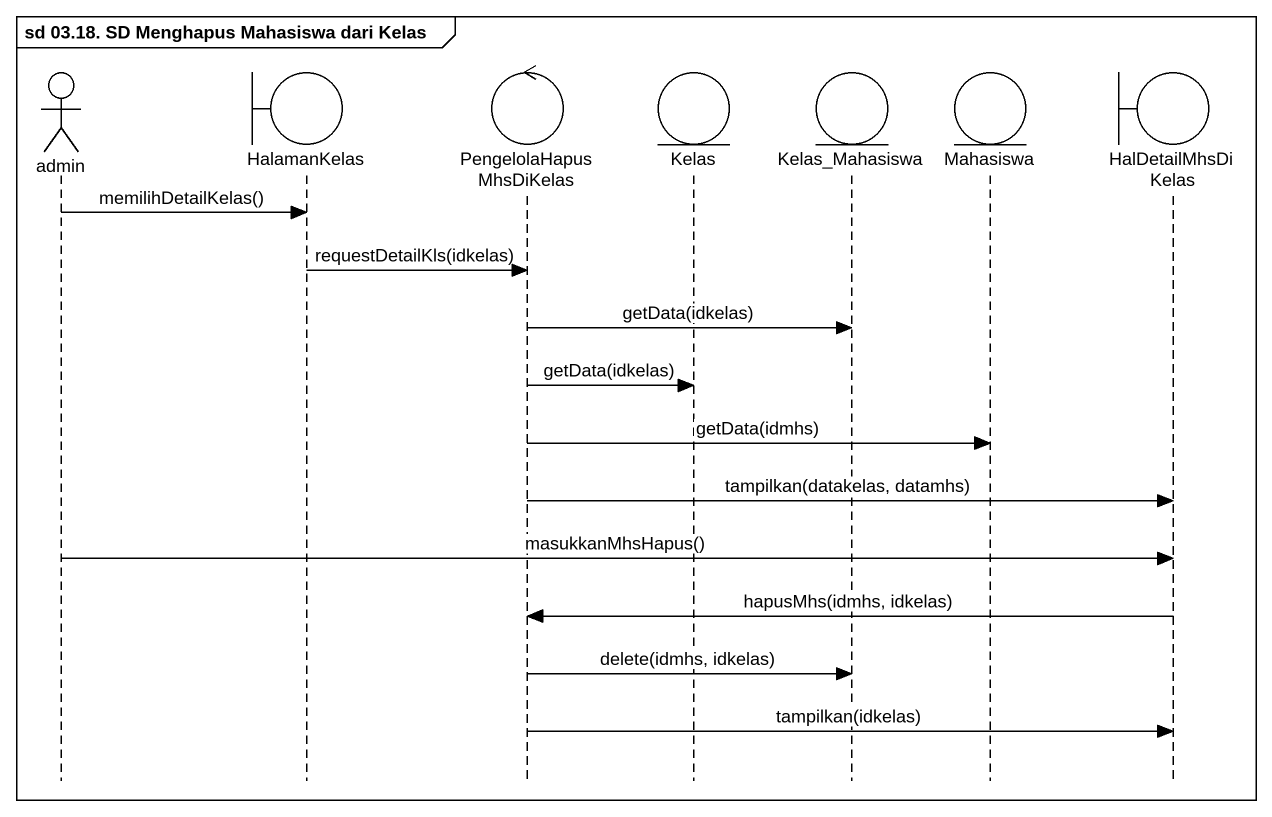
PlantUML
@startuml
mainframe sd 03.18. SD Menghapus Mahasiswa dari Kelas
hide footbox
actor admin
boundary HalamanKelas
control PengelolaHapusMhsDiKelas
entity Kelas
entity Kelas_Mahasiswa
entity Mahasiswa
boundary HalDetailMhsDiKelas

admin -> HalamanKelas : memilihDetailKelas()
HalamanKelas -> PengelolaHapusMhsDiKelas : requestDetailKls(idkelas)
PengelolaHapusMhsDiKelas -> Kelas_Mahasiswa : getData(idkelas)
PengelolaHapusMhsDiKelas -> Kelas : getData(idkelas)
PengelolaHapusMhsDiKelas -> Mahasiswa : getData(idmhs)
PengelolaHapusMhsDiKelas -> HalDetailMhsDiKelas : tampilkan(datakelas, datamhs)
admin -> HalDetailMhsDiKelas : masukkanMhsHapus()
HalDetailMhsDiKelas -> PengelolaHapusMhsDiKelas : hapusMhs(idmhs, idkelas)
PengelolaHapusMhsDiKelas -> Kelas_Mahasiswa : delete(idmhs, idkelas)
PengelolaHapusMhsDiKelas -> HalDetailMhsDiKelas : tampilkan(idkelas)
@enduml
